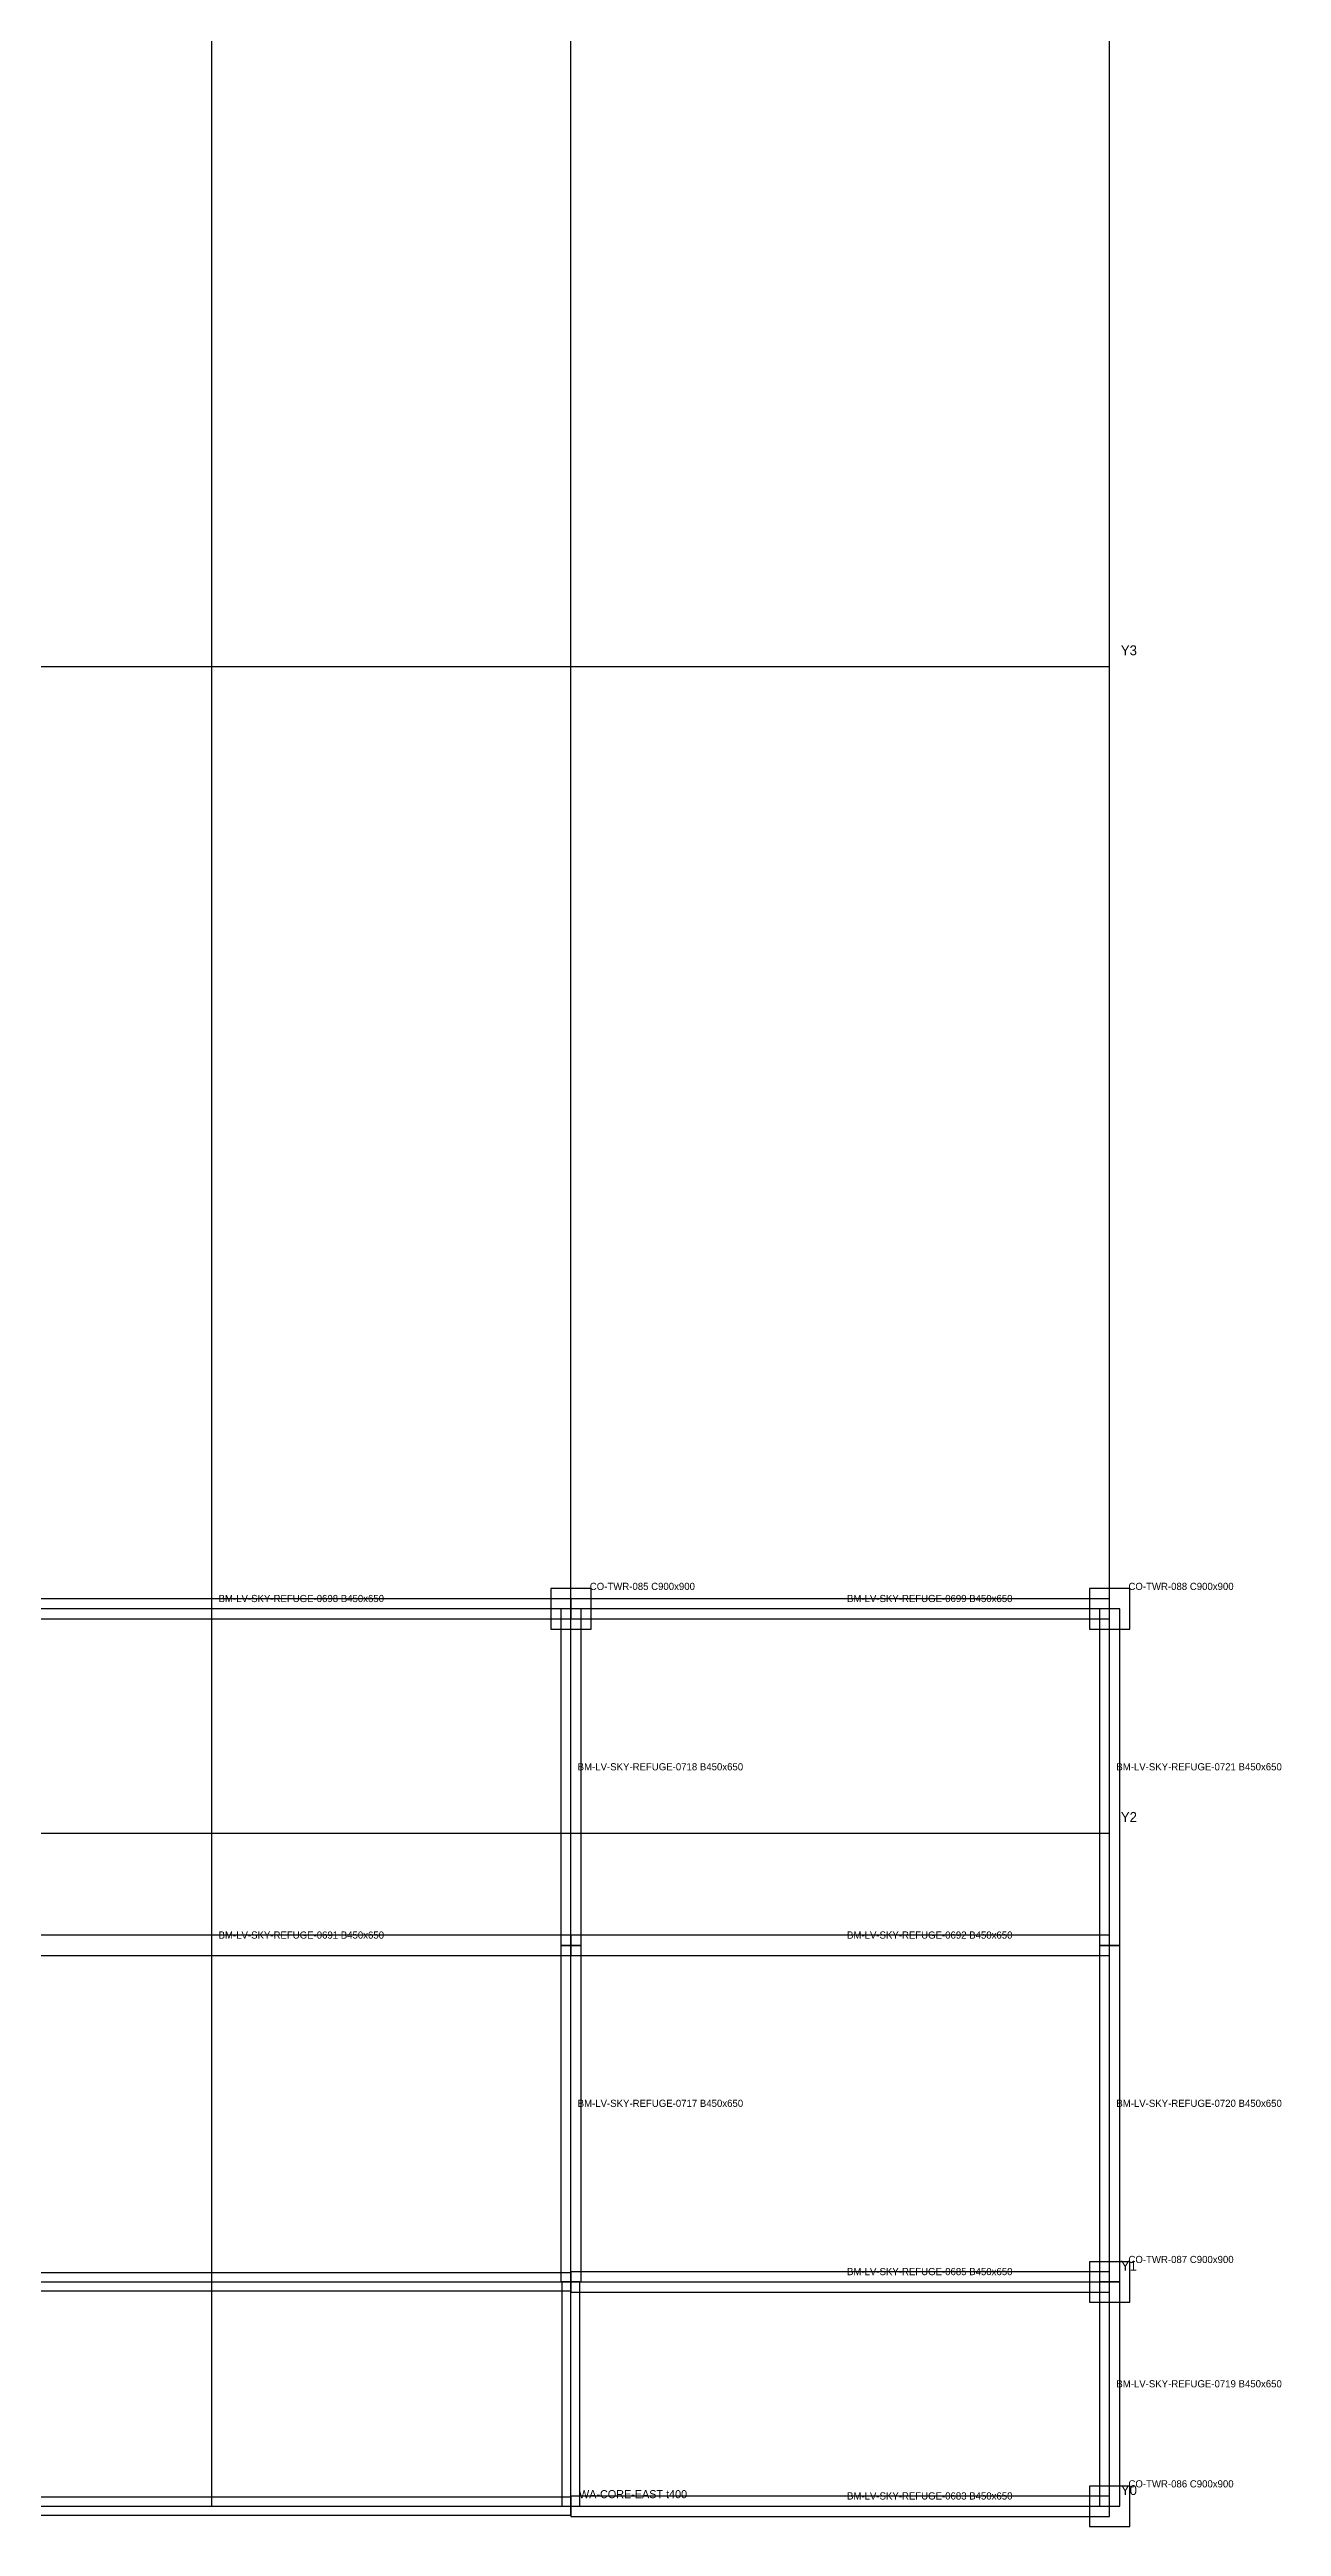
# Model space of a CAD drawing. Header units: millimetres. Extents: x -450 to 227101, y -254450 to 109948.
# Drawn here: x 199385 to 226828, y -254450 to -199251 of the extents above; entities that cross this region are included whole.
import ezdxf

# ---------------------------------------------------------------- set-up
doc = ezdxf.new("R2010")
doc.units = ezdxf.units.MM
for name, color, linetype in [('LV-SKY-REFUGE_BEAM', 5, 'Continuous'), ('LV-SKY-REFUGE_COLUMN', 1, 'Continuous'), ('LV-SKY-REFUGE_GRID', 8, 'Continuous'), ('LV-SKY-REFUGE_SLAB', 7, 'Continuous'), ('LV-SKY-REFUGE_WALL', 3, 'Continuous'), ('TEXT', 7, 'Continuous')]:
    doc.layers.add(name, color=color, linetype=linetype)

msp = doc.modelspace()

# ---------------------------------------------------------------- linework, layer by layer
at = {"layer": 'LV-SKY-REFUGE_BEAM'}
for points in [[(195000, -233775), (195000, -234225), (211000, -234225), (211000, -233775), (195000, -233775)], [(210775, -241500), (211225, -241500), (211225, -234000), (210775, -234000), (210775, -241500)], [(211000, -233775), (211000, -234225), (223000, -234225), (223000, -233775), (211000, -233775)], [(222775, -241500), (223225, -241500), (223225, -234000), (222775, -234000), (222775, -241500)], [(195000, -241275), (195000, -241725), (211000, -241725), (211000, -241275), (195000, -241275)], [(210775, -249000), (211225, -249000), (211225, -241500), (210775, -241500), (210775, -249000)], [(211000, -241275), (211000, -241725), (223000, -241725), (223000, -241275), (211000, -241275)], [(222775, -249000), (223225, -249000), (223225, -241500), (222775, -241500), (222775, -249000)], [(211000, -248775), (211000, -249225), (223000, -249225), (223000, -248775), (211000, -248775)], [(222775, -254000), (223225, -254000), (223225, -249000), (222775, -249000), (222775, -254000)], [(211000, -253775), (211000, -254225), (223000, -254225), (223000, -253775), (211000, -253775)]]:
    msp.add_lwpolyline(points, close=True, dxfattribs=at)
at = {"layer": 'LV-SKY-REFUGE_COLUMN'}
for points in [[(210550, -234450), (211450, -234450), (211450, -233550), (210550, -233550), (210550, -234450)], [(222550, -234450), (223450, -234450), (223450, -233550), (222550, -233550), (222550, -234450)], [(222550, -249450), (223450, -249450), (223450, -248550), (222550, -248550), (222550, -249450)], [(222550, -254450), (223450, -254450), (223450, -253550), (222550, -253550), (222550, -254450)]]:
    msp.add_lwpolyline(points, close=True, dxfattribs=at)
at = {"layer": 'LV-SKY-REFUGE_GRID'}
for points in [[(203000, -254000), (203000, -152000)], [(211000, -254000), (211000, -152000)], [(223000, -254000), (223000, -152000)], [(119000, -213000), (223000, -213000)], [(119000, -239000), (223000, -239000)], [(119000, -249000), (223000, -249000)], [(119000, -254000), (223000, -254000)]]:
    msp.add_lwpolyline(points, dxfattribs=at)
at = {"layer": 'LV-SKY-REFUGE_SLAB'}
msp.add_lwpolyline([(119000, -254000), (223000, -254000), (223000, -234000), (119000, -234000), (119000, -254000)], close=True, dxfattribs=at)
at = {"layer": 'LV-SKY-REFUGE_WALL'}
for points in [[(131000, -248800), (131000, -249200), (211000, -249200), (211000, -248800), (131000, -248800)], [(210800, -254000), (211200, -254000), (211200, -249000), (210800, -249000), (210800, -254000)], [(131000, -253800), (131000, -254200), (211000, -254200), (211000, -253800), (131000, -253800)]]:
    msp.add_lwpolyline(points, close=True, dxfattribs=at)

# ---------------------------------------------------------------- texts
at = {"layer": 'TEXT'}
for s, height, p in [('Y3', 220, (223250, -212750)), ('CO-TWR-085 C900x900', 160, (211420, -233580)), ('CO-TWR-088 C900x900', 160, (223420, -233580)), ('BM-LV-SKY-REFUGE-0698 B450x650', 160, (203150, -233850)), ('BM-LV-SKY-REFUGE-0699 B450x650', 160, (217150, -233850)), ('BM-LV-SKY-REFUGE-0718 B450x650', 160, (211150, -237600)), ('BM-LV-SKY-REFUGE-0721 B450x650', 160, (223150, -237600)), ('Y2', 220, (223250, -238750)), ('BM-LV-SKY-REFUGE-0691 B450x650', 160, (203150, -241350)), ('BM-LV-SKY-REFUGE-0692 B450x650', 160, (217150, -241350)), ('BM-LV-SKY-REFUGE-0717 B450x650', 160, (211150, -245100)), ('BM-LV-SKY-REFUGE-0720 B450x650', 160, (223150, -245100)), ('BM-LV-SKY-REFUGE-0685 B450x650', 160, (217150, -248850)), ('Y1', 220, (223250, -248750)), ('CO-TWR-087 C900x900', 160, (223420, -248580)), ('BM-LV-SKY-REFUGE-0719 B450x650', 160, (223150, -251350)), ('WA-CORE-EAST t400', 180, (211180, -253820)), ('BM-LV-SKY-REFUGE-0683 B450x650', 160, (217150, -253850)), ('Y0', 220, (223250, -253750)), ('CO-TWR-086 C900x900', 160, (223420, -253580))]:
    msp.add_text(s, height=height, dxfattribs=at).set_placement(p)

doc.saveas('drawing.dxf')
